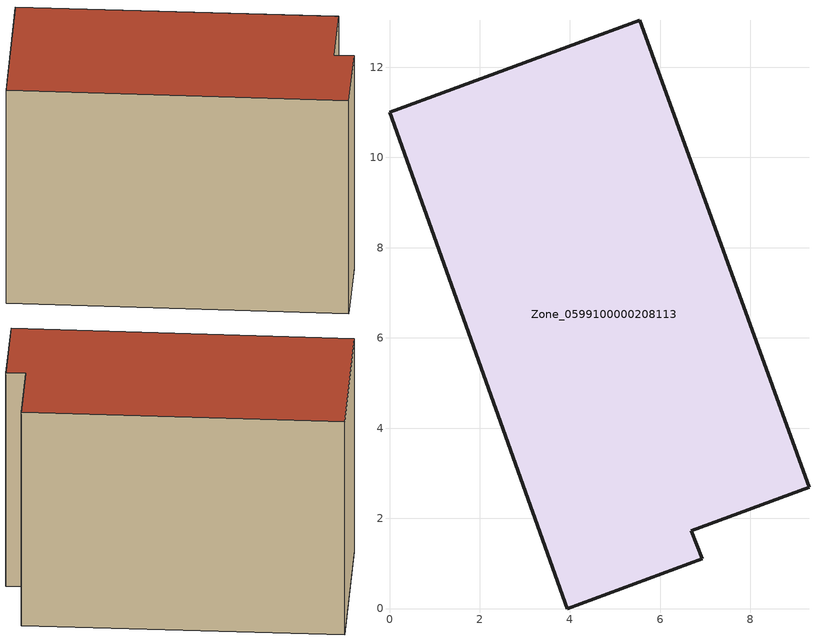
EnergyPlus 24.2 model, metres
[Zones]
Zone_0599100000208113
 floor ground (C_G): 0,11 5.55,13.04 9.3,2.69 6.69,1.73 6.93,1.1 3.94,0 z0
 wall outside (C_F): 3.94,0 6.93,1.1 6.69,1.73 9.3,2.69 5.55,13.04 0,11 3.94,0 z0:8.25
 roof outside (C_R): 5.55,13.04 0,11 3.94,0 6.93,1.1 6.69,1.73 9.3,2.69 z8.25
[BUILDING]
Pand.0599100000208113: North Axis=0; Terrain=City; Loads Convergence Tolerance Value=0.04; Temperature Convergence Tolerance Value=0.4; Solar Distribution=FullExterior; Maximum Number of Warmup Days=25; Minimum Number of Warmup Days=1
[Site:Location]
Rotterdam.The.Hague.AP_ZH_NLD Design_Conditions: Latitude=51.96; Longitude=4.45; Time Zone=1; Elevation=-4.5
[SITE:GROUNDTEMPERATURE:BUILDINGSURFACE]
18, 18, 18, 18, 18, 18, 18, 18, 18, 18, 18, 18
[MATERIAL] Thermal Absorptance=0.9; Solar Absorptance=0.7; Visible Absorptance=0.7
Name | Roughness | Thickness | Conductivity | Density | Specific Heat
G.TI.1946-1964 | MediumSmooth | 0.15 | 1 | 540 | 1210
F.TI.1946-1964 | Rough | 0.3 | 0.857143 | 1920 | 840
R.TI.1946-1964 | MediumRough | 0.2 | 0.277778 | 1500 | 1000
[CONSTRUCTION]
C_G: G.TI.1946-1964
C_F: F.TI.1946-1964
C_R: R.TI.1946-1964
[ZONE]
Zone_0599100000208113: Type=1; Multiplier=1; Ceiling Height=Autocalculate; Volume=Autocalculate; Floor Area=autocalculate; Part of Total Floor Area=Yes
[ZONEINFILTRATION:DESIGNFLOWRATE]
Infil_Zone_0599100000208113: Zone or ZoneList or Space or SpaceList=Zone_0599100000208113; Schedule=AlwaysOn; Design Flow Rate Calculation Method=Flow/Area; Flow Rate per Floor Area=0.003; Constant Term Coefficient=1; Temperature Term Coefficient=0; Velocity Term Coefficient=0; Velocity Squared Term Coefficient=0
[HVACTEMPLATE:ZONE:IDEALLOADSAIRSYSTEM]
Zone_0599100000208113: Maximum Heating Supply Air Temperature=50; Minimum Cooling Supply Air Temperature=13; Maximum Heating Supply Air Humidity Ratio=0.0156; Minimum Cooling Supply Air Humidity Ratio=0.0077; Heating Limit=NoLimit; Cooling Limit=NoLimit; Dehumidification Control Type=ConstantSensibleHeatRatio; Cooling Sensible Heat Ratio=0.7; Dehumidification Setpoint=60; Humidification Control Type=None; Humidification Setpoint=30; Outdoor Air Method=None; Outdoor Air Flow Rate per Person=0.00944; Outdoor Air Flow Rate per Zone Floor Area=0; Outdoor Air Flow Rate per Zone=0; Demand Controlled Ventilation Type=None; Outdoor Air Economizer Type=NoEconomizer; Heat Recovery Type=None; Sensible Heat Recovery Effectiveness=0.7; Latent Heat Recovery Effectiveness=0.65
[ZONECONTROL:THERMOSTAT]
ThermostatControl_Zone_0599100000208113: Zone or ZoneList=Zone_0599100000208113; Control Type Schedule=DualSetpointControlType; Control 1=Thermostat_Zone_0599100000208113; Temperature Difference Between Cutout And Setpoint=0
[THERMOSTATSETPOINT:DUALSETPOINT]
Thermostat_Zone_0599100000208113: Heating Setpoint Temperature Schedule=HeatingSetpoint_Zone_0599100000208113; Cooling Setpoint Temperature Schedule=CoolingSetpoint_Zone_0599100000208113
[SCHEDULE:COMPACT]
HeatingSetpoint_Zone_0599100000208113: Through: 12/31, For: AllDays, Until: 24:00, 21
CoolingSetpoint_Zone_0599100000208113: Through: 12/31, For: AllDays, Until: 24:00, 24
DualSetpointControlType: Through: 12/31, For: AllDays, Until: 24:00, 4
AlwaysOn: Through: 12/31, For: AllDays, Until: 24:00, 1
